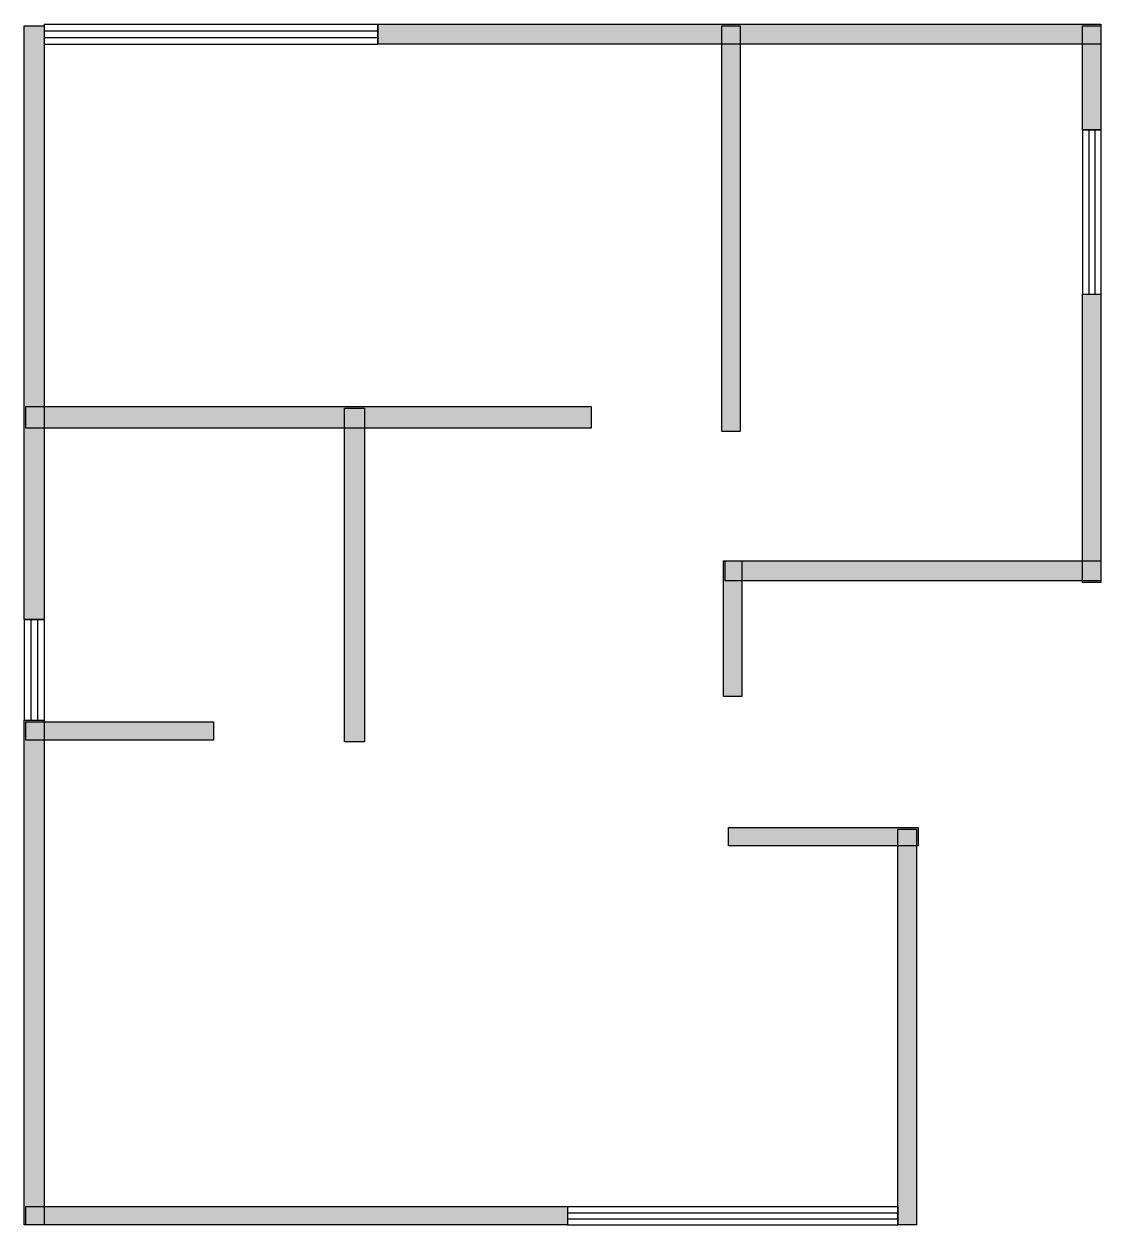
# Model space of a CAD drawing. Header units: centimetres. Extents: x 3 to 840, y 0 to 934.
import ezdxf

# ---------------------------------------------------------------- set-up
doc = ezdxf.new("R2010")
doc.units = ezdxf.units.CM
doc.layers.add('WALL', color=7, linetype='Continuous')
doc.layers.add('WINDOW', color=5, linetype='Continuous')

msp = doc.modelspace()

# ---------------------------------------------------------------- hatches: boundary and pattern name
at = {"layer": 'WALL'}
h = msp.add_hatch(color=256, dxfattribs=at)
h.dxf.hatch_style = 1
h.paths.add_polyline_path([(277.83, 933.91), (840, 933.91), (840, 918.26), (277.83, 918.26)])
h = msp.add_hatch(color=256, dxfattribs=at)
h.dxf.hatch_style = 1
h.paths.add_polyline_path([(2.61, 932.61), (18.26, 932.61), (18.26, 470.87), (2.61, 470.87)])
h = msp.add_hatch(color=256, dxfattribs=at)
h.dxf.hatch_style = 1
h.paths.add_polyline_path([(545.22, 932.61), (559.57, 932.61), (559.57, 616.96), (545.22, 616.96)])
h = msp.add_hatch(color=256, dxfattribs=at)
h.dxf.hatch_style = 1
h.paths.add_polyline_path([(825.65, 932.61), (840, 932.61), (840, 851.74), (825.65, 851.74)])
h = msp.add_hatch(color=256, dxfattribs=at)
h.dxf.hatch_style = 1
h.paths.add_polyline_path([(825.65, 723.91), (840, 723.91), (840, 499.57), (825.65, 499.57)])
h = msp.add_hatch(color=256, dxfattribs=at)
h.dxf.hatch_style = 1
h.paths.add_polyline_path([(3.91, 636.52), (443.48, 636.52), (443.48, 619.57), (3.91, 619.57)])
h = msp.add_hatch(color=256, dxfattribs=at)
h.dxf.hatch_style = 1
h.paths.add_polyline_path([(251.74, 635.22), (267.39, 635.22), (267.39, 375.65), (251.74, 375.65)])
h = msp.add_hatch(color=256, dxfattribs=at)
h.dxf.hatch_style = 1
h.paths.add_polyline_path([(546.52, 516.52), (560.87, 516.52), (560.87, 410.87), (546.52, 410.87)])
h = msp.add_hatch(color=256, dxfattribs=at)
h.dxf.hatch_style = 1
h.paths.add_polyline_path([(547.83, 516.52), (840, 516.52), (840, 500.87), (547.83, 500.87)])
h = msp.add_hatch(color=256, dxfattribs=at)
h.dxf.hatch_style = 1
h.paths.add_polyline_path([(2.61, 392.61), (18.26, 392.61), (18.26, 0), (2.61, 0)])
h = msp.add_hatch(color=256, dxfattribs=at)
h.dxf.hatch_style = 1
h.paths.add_polyline_path([(3.91, 391.3), (150, 391.3), (150, 376.96), (3.91, 376.96)])
h = msp.add_hatch(color=256, dxfattribs=at)
h.dxf.hatch_style = 1
h.paths.add_polyline_path([(550.43, 309.13), (697.83, 309.13), (697.83, 294.78), (550.43, 294.78)])
h = msp.add_hatch(color=256, dxfattribs=at)
h.dxf.hatch_style = 1
h.paths.add_polyline_path([(682.17, 307.83), (696.52, 307.83), (696.52, 0), (682.17, 0)])
h = msp.add_hatch(color=256, dxfattribs=at)
h.dxf.hatch_style = 1
h.paths.add_polyline_path([(3.91, 14.35), (425.22, 14.35), (425.22, 0), (3.91, 0)])

# ---------------------------------------------------------------- linework, layer by layer
for points in [[(277.83, 933.91), (840, 933.91), (840, 918.26), (277.83, 918.26)], [(2.61, 932.61), (18.26, 932.61), (18.26, 470.87), (2.61, 470.87)], [(545.22, 932.61), (559.57, 932.61), (559.57, 616.96), (545.22, 616.96)], [(825.65, 932.61), (840, 932.61), (840, 851.74), (825.65, 851.74)], [(825.65, 723.91), (840, 723.91), (840, 499.57), (825.65, 499.57)], [(3.91, 636.52), (443.48, 636.52), (443.48, 619.57), (3.91, 619.57)], [(251.74, 635.22), (267.39, 635.22), (267.39, 375.65), (251.74, 375.65)], [(546.52, 516.52), (560.87, 516.52), (560.87, 410.87), (546.52, 410.87)], [(547.83, 516.52), (840, 516.52), (840, 500.87), (547.83, 500.87)], [(2.61, 392.61), (18.26, 392.61), (18.26, 0), (2.61, 0)], [(3.91, 391.3), (150, 391.3), (150, 376.96), (3.91, 376.96)], [(550.43, 309.13), (697.83, 309.13), (697.83, 294.78), (550.43, 294.78)], [(682.17, 307.83), (696.52, 307.83), (696.52, 0), (682.17, 0)], [(3.91, 14.35), (425.22, 14.35), (425.22, 0), (3.91, 0)]]:
    msp.add_lwpolyline(points, close=True, dxfattribs=at)
at = {"layer": 'WINDOW'}
for p, q in [((18.26, 933.91), (277.83, 933.91)), ((18.26, 933.91), (18.26, 918.26)), ((277.83, 933.91), (277.83, 918.26)), ((18.26, 928.7), (277.83, 928.7)), ((18.26, 923.48), (277.83, 923.48)), ((18.26, 918.26), (277.83, 918.26)), ((825.65, 851.74), (825.65, 723.91)), ((825.65, 851.74), (840, 851.74)), ((830.43, 851.74), (830.43, 723.91)), ((835.22, 851.74), (835.22, 723.91)), ((840, 851.74), (840, 723.91)), ((825.65, 723.91), (840, 723.91)), ((2.61, 470.87), (2.61, 392.61)), ((2.61, 470.87), (18.26, 470.87)), ((7.83, 470.87), (7.83, 392.61)), ((13.04, 470.87), (13.04, 392.61)), ((18.26, 470.87), (18.26, 392.61)), ((2.61, 392.61), (18.26, 392.61)), ((425.22, 14.35), (682.17, 14.35)), ((425.22, 14.35), (425.22, 0)), ((425.22, 9.57), (682.17, 9.57)), ((682.17, 14.35), (682.17, 0)), ((425.22, 4.78), (682.17, 4.78)), ((425.22, 0), (682.17, 0))]:
    msp.add_line(p, q, dxfattribs=at)

doc.saveas('drawing.dxf')
